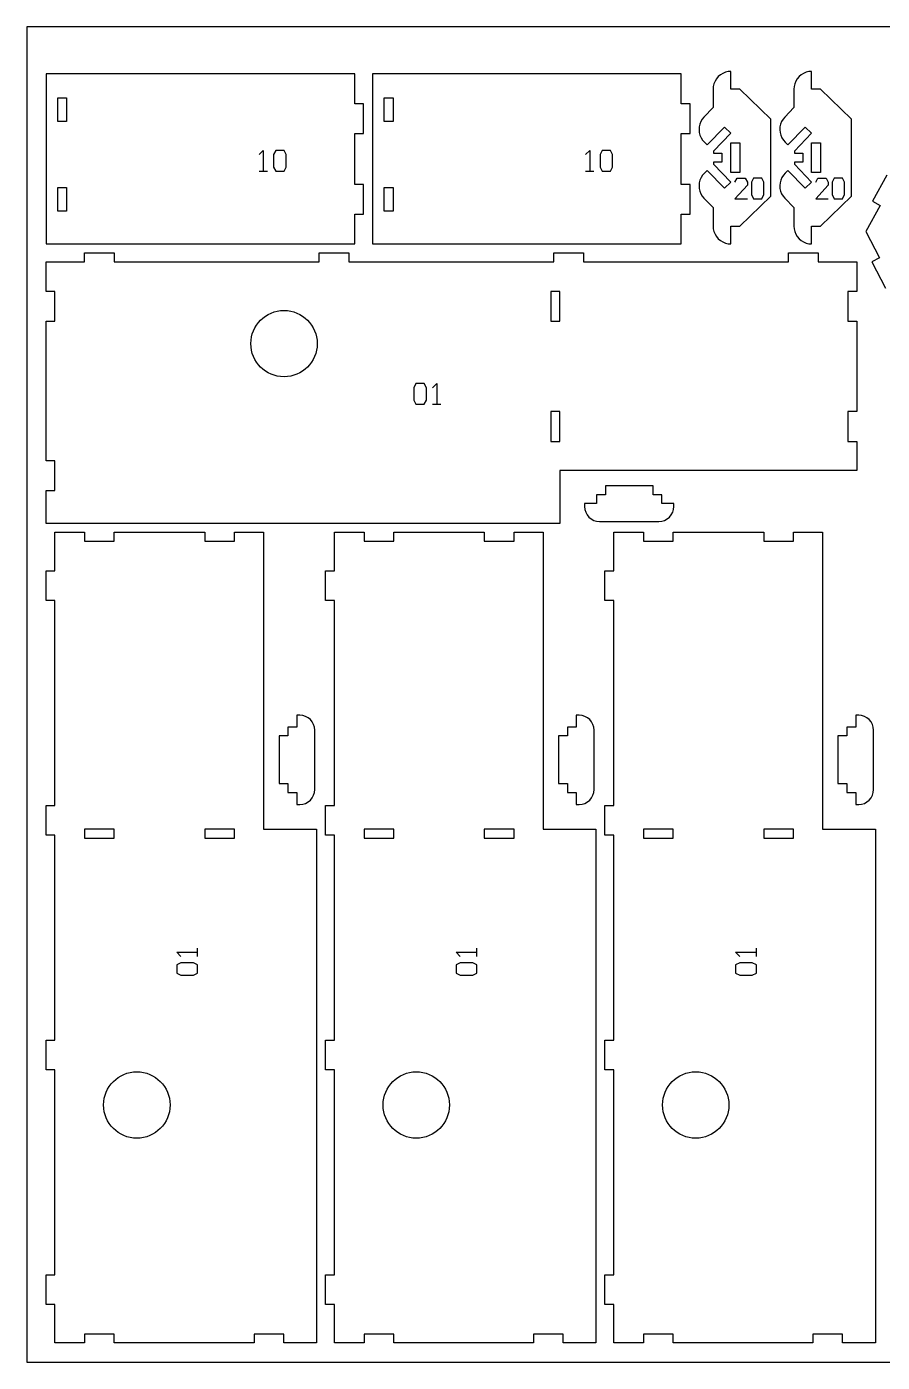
# Model space of a CAD drawing. Header units: millimetres. Extents: x 0 to 600, y 0 to 450.
# Drawn here: x 0 to 288.3, y 0 to 450 of the extents above; entities that cross this region are included whole.
import ezdxf

# ---------------------------------------------------------------- set-up
doc = ezdxf.new("R2010")
doc.units = ezdxf.units.MM
for name, color, linetype in [('CUT', 1, 'Continuous'), ('ENGRAVE', 5, 'Continuous'), ('SHEET', 8, 'Continuous')]:
    doc.layers.add(name, color=color, linetype=linetype)

msp = doc.modelspace()

# ---------------------------------------------------------------- linework, layer by layer
at = {"layer": 'CUT'}
for p, q in [((6.5, 434.07), (6.5, 376.82)), ((110.5, 434.07), (6.5, 434.07)), ((110.5, 424.07), (110.5, 434.07)), ((116.51, 434.07), (116.51, 376.82)), ((220.51, 434.07), (116.51, 434.07)), ((220.51, 424.07), (220.51, 434.07)), ((232.39, 432.47), (231.9, 431.67)), ((233, 433.19), (232.39, 432.47)), ((233.72, 433.8), (233, 433.19)), ((234.52, 434.29), (233.72, 433.8)), ((235.39, 434.65), (234.52, 434.29)), ((236.31, 434.94), (235.39, 434.65)), ((237.25, 434.94), (236.31, 434.94)), ((237.25, 428.94), (237.25, 434.94)), ((259.6, 432.47), (259.11, 431.67)), ((260.22, 433.19), (259.6, 432.47)), ((260.93, 433.8), (260.22, 433.19)), ((261.73, 434.29), (260.93, 433.8)), ((262.6, 434.65), (261.73, 434.29)), ((263.52, 434.94), (262.6, 434.65)), ((264.46, 434.94), (263.52, 434.94)), ((264.46, 428.94), (264.46, 434.94)), ((231.32, 429.88), (231.25, 428.94)), ((231.25, 428.94), (231.25, 422.73)), ((231.54, 430.8), (231.32, 429.88)), ((231.9, 431.67), (231.54, 430.8)), ((240.25, 428.94), (237.25, 428.94)), ((250.72, 418.83), (240.25, 428.94)), ((258.53, 429.88), (258.46, 428.94)), ((258.46, 428.94), (258.46, 422.73)), ((258.75, 430.8), (258.53, 429.88)), ((259.11, 431.67), (258.75, 430.8)), ((267.46, 428.94), (264.46, 428.94)), ((277.93, 418.83), (267.46, 428.94)), ((10.45, 418.07), (10.45, 426.07)), ((10.45, 426.07), (13.45, 426.07)), ((13.45, 426.07), (13.45, 418.07)), ((113.51, 424.07), (110.5, 424.07)), ((113.51, 414.07), (113.51, 424.07)), ((120.46, 418.07), (120.46, 426.07)), ((120.46, 426.07), (123.46, 426.07)), ((123.46, 426.07), (123.46, 418.07)), ((223.51, 424.07), (220.51, 424.07)), ((223.51, 414.07), (223.51, 424.07)), ((227.6, 418.84), (227.12, 418.03)), ((228.19, 419.57), (227.6, 418.84)), ((231.25, 422.73), (228.19, 419.57)), ((250.72, 392.94), (250.72, 418.83)), ((254.81, 418.84), (254.33, 418.03)), ((255.41, 419.57), (254.81, 418.84)), ((258.46, 422.73), (255.41, 419.57)), ((277.93, 392.94), (277.93, 418.83)), ((13.45, 418.07), (10.45, 418.07)), ((110.5, 396.83), (110.5, 414.07)), ((110.5, 414.07), (113.51, 414.07)), ((123.46, 418.07), (120.46, 418.07)), ((220.51, 396.83), (220.51, 414.07)), ((220.51, 414.07), (223.51, 414.07)), ((226.57, 416.24), (226.51, 415.3)), ((226.51, 415.3), (226.6, 414.36)), ((226.77, 417.16), (226.57, 416.24)), ((226.6, 414.36), (226.84, 413.45)), ((227.12, 418.03), (226.77, 417.16)), ((229.28, 410.18), (235.09, 416.2)), ((237.25, 414.11), (231.44, 408.1)), ((235.09, 416.2), (237.25, 414.11)), ((253.78, 416.24), (253.72, 415.3)), ((253.72, 415.3), (253.81, 414.36)), ((253.98, 417.16), (253.78, 416.24)), ((253.81, 414.36), (254.05, 413.45)), ((254.33, 418.03), (253.98, 417.16)), ((256.49, 410.18), (262.3, 416.2)), ((264.46, 414.11), (258.65, 408.1)), ((262.3, 416.2), (264.46, 414.11)), ((226.84, 413.45), (227.21, 412.58)), ((227.21, 412.58), (227.72, 411.79)), ((227.72, 411.79), (228.34, 411.09)), ((228.34, 411.09), (229.28, 410.18)), ((237.25, 400.88), (237.25, 410.88)), ((237.25, 410.88), (240.25, 410.88)), ((240.25, 410.88), (240.25, 400.88)), ((254.05, 413.45), (254.42, 412.58)), ((254.42, 412.58), (254.93, 411.79)), ((254.93, 411.79), (255.55, 411.09)), ((255.55, 411.09), (256.49, 410.18)), ((264.46, 400.88), (264.46, 410.88)), ((264.46, 410.88), (267.46, 410.88)), ((267.46, 410.88), (267.46, 400.88)), ((231.44, 408.1), (231.44, 407.38)), ((231.44, 407.38), (234.25, 407.38)), ((234.25, 407.38), (234.25, 404.38)), ((258.65, 408.1), (258.65, 407.38)), ((258.65, 407.38), (261.46, 407.38)), ((261.46, 407.38), (261.46, 404.38)), ((228.34, 400.68), (227.72, 399.98)), ((229.28, 401.58), (228.34, 400.68)), ((235.09, 395.57), (229.28, 401.58)), ((231.44, 404.38), (231.44, 403.67)), ((234.25, 404.38), (231.44, 404.38)), ((231.44, 403.67), (237.25, 397.65)), ((240.25, 400.88), (237.25, 400.88)), ((255.55, 400.68), (254.93, 399.98)), ((256.49, 401.58), (255.55, 400.68)), ((262.3, 395.57), (256.49, 401.58)), ((258.65, 404.38), (258.65, 403.67)), ((261.46, 404.38), (258.65, 404.38)), ((258.65, 403.67), (264.46, 397.65)), ((267.46, 400.88), (264.46, 400.88)), ((113.51, 396.83), (110.5, 396.83)), ((113.51, 386.82), (113.51, 396.83)), ((223.51, 396.83), (220.51, 396.83)), ((223.51, 386.82), (223.51, 396.83)), ((226.6, 397.41), (226.51, 396.47)), ((226.51, 396.47), (226.57, 395.53)), ((226.84, 398.32), (226.6, 397.41)), ((227.21, 399.18), (226.84, 398.32)), ((227.72, 399.98), (227.21, 399.18)), ((237.25, 397.65), (235.09, 395.57)), ((253.81, 397.41), (253.72, 396.47)), ((253.72, 396.47), (253.78, 395.53)), ((254.05, 398.32), (253.81, 397.41)), ((254.42, 399.18), (254.05, 398.32)), ((254.93, 399.98), (254.42, 399.18)), ((264.46, 397.65), (262.3, 395.57)), ((289.84, 399.94), (284.95, 391.22)), ((10.45, 387.82), (10.45, 395.83)), ((10.45, 395.83), (13.45, 395.83)), ((13.45, 395.83), (13.45, 387.82)), ((120.46, 387.82), (120.46, 395.83)), ((120.46, 395.83), (123.46, 395.83)), ((123.46, 395.83), (123.46, 387.82)), ((226.57, 395.53), (226.77, 394.61)), ((226.77, 394.61), (227.12, 393.73)), ((227.12, 393.73), (227.6, 392.92)), ((227.6, 392.92), (228.19, 392.19)), ((228.19, 392.19), (231.25, 389.04)), ((240.25, 382.82), (250.72, 392.94)), ((253.78, 395.53), (253.98, 394.61)), ((253.98, 394.61), (254.33, 393.73)), ((254.33, 393.73), (254.81, 392.92)), ((254.81, 392.92), (255.41, 392.19)), ((255.41, 392.19), (258.46, 389.04)), ((267.46, 382.82), (277.93, 392.94)), ((13.45, 387.82), (10.45, 387.82)), ((123.46, 387.82), (120.46, 387.82)), ((231.25, 389.04), (231.25, 382.82)), ((258.46, 389.04), (258.46, 382.82)), ((287.56, 389.75), (282.67, 381.03)), ((284.95, 391.22), (287.56, 389.75)), ((110.5, 376.82), (110.5, 386.82)), ((110.5, 386.82), (113.51, 386.82)), ((220.51, 376.82), (220.51, 386.82)), ((220.51, 386.82), (223.51, 386.82)), ((231.25, 382.82), (231.32, 381.88)), ((237.25, 376.82), (237.25, 382.82)), ((237.25, 382.82), (240.25, 382.82)), ((258.46, 382.82), (258.53, 381.88)), ((264.46, 376.82), (264.46, 382.82)), ((264.46, 382.82), (267.46, 382.82)), ((231.32, 381.88), (231.54, 380.97)), ((231.54, 380.97), (231.9, 380.1)), ((231.9, 380.1), (232.39, 379.3)), ((232.39, 379.3), (233, 378.58)), ((233, 378.58), (233.72, 377.97)), ((258.53, 381.88), (258.75, 380.97)), ((258.75, 380.97), (259.11, 380.1)), ((259.11, 380.1), (259.6, 379.3)), ((259.6, 379.3), (260.22, 378.58)), ((260.22, 378.58), (260.93, 377.97)), ((282.67, 381.03), (287.34, 372.18)), ((6.5, 376.82), (110.5, 376.82)), ((19.5, 370.82), (19.5, 373.82)), ((19.5, 373.82), (29.5, 373.82)), ((29.5, 373.82), (29.5, 370.82)), ((98.56, 370.82), (98.56, 373.82)), ((98.56, 373.82), (108.56, 373.82)), ((108.56, 373.82), (108.56, 370.82)), ((116.51, 376.82), (220.51, 376.82)), ((177.61, 370.82), (177.61, 373.82)), ((177.61, 373.82), (187.61, 373.82)), ((187.61, 373.82), (187.61, 370.82)), ((233.72, 377.97), (234.52, 377.48)), ((234.52, 377.48), (235.39, 377.12)), ((235.39, 377.12), (236.31, 376.9)), ((236.31, 376.9), (237.25, 376.9)), ((256.67, 370.82), (256.67, 373.82)), ((256.67, 373.82), (266.67, 373.82)), ((260.93, 377.97), (261.73, 377.48)), ((261.73, 377.48), (262.6, 377.12)), ((262.6, 377.12), (263.52, 376.9)), ((263.52, 376.9), (264.46, 376.9)), ((266.67, 373.82), (266.67, 370.82)), ((6.5, 360.82), (6.5, 370.82)), ((6.5, 370.82), (19.5, 370.82)), ((29.5, 370.82), (98.56, 370.82)), ((108.56, 370.82), (177.61, 370.82)), ((187.61, 370.82), (256.67, 370.82)), ((266.67, 370.82), (279.67, 370.82)), ((279.67, 370.82), (279.67, 360.82)), ((287.34, 372.18), (284.69, 370.78)), ((284.69, 370.78), (289.36, 361.94)), ((9.5, 360.82), (6.5, 360.82)), ((9.5, 350.82), (9.5, 360.82)), ((176.62, 360.82), (176.62, 350.82)), ((179.62, 360.82), (176.62, 360.82)), ((179.62, 350.82), (179.62, 360.82)), ((276.67, 360.82), (276.67, 350.82)), ((279.67, 360.82), (276.67, 360.82)), ((6.5, 303.75), (6.5, 350.82)), ((6.5, 350.82), (9.5, 350.82)), ((176.62, 350.82), (179.62, 350.82)), ((276.67, 350.82), (279.67, 350.82)), ((279.67, 350.82), (279.67, 320.3)), ((176.62, 320.3), (176.62, 310.3)), ((179.62, 320.3), (176.62, 320.3)), ((179.62, 310.3), (179.62, 320.3)), ((276.67, 320.3), (276.67, 310.3)), ((279.67, 320.3), (276.67, 320.3)), ((176.62, 310.3), (179.62, 310.3)), ((276.67, 310.3), (279.67, 310.3)), ((279.67, 310.3), (279.67, 300.5)), ((9.5, 303.75), (6.5, 303.75)), ((9.5, 293.75), (9.5, 303.75)), ((179.62, 300.5), (179.62, 282.67)), ((279.67, 300.5), (179.62, 300.5)), ((6.5, 282.67), (6.5, 293.75)), ((6.5, 293.75), (9.5, 293.75)), ((194.96, 295.3), (194.96, 292.3)), ((211.02, 295.3), (194.96, 295.3)), ((211.02, 292.3), (211.02, 295.3)), ((187.95, 289.3), (187.95, 288.3)), ((191.95, 289.3), (187.95, 289.3)), ((187.95, 288.3), (188.05, 287.32)), ((191.95, 292.3), (191.95, 289.3)), ((194.96, 292.3), (191.95, 292.3)), ((214.02, 292.3), (211.02, 292.3)), ((214.02, 289.3), (214.02, 292.3)), ((218.02, 289.3), (214.02, 289.3)), ((217.92, 287.32), (218.02, 288.3)), ((218.02, 288.3), (218.02, 289.3)), ((188.05, 287.32), (188.33, 286.39)), ((188.33, 286.39), (188.8, 285.52)), ((188.8, 285.52), (189.42, 284.76)), ((189.42, 284.76), (190.18, 284.14)), ((190.18, 284.14), (191.04, 283.68)), ((191.04, 283.68), (191.98, 283.39)), ((214, 283.39), (214.93, 283.68)), ((214.93, 283.68), (215.8, 284.14)), ((215.8, 284.14), (216.56, 284.76)), ((216.56, 284.76), (217.18, 285.52)), ((217.18, 285.52), (217.64, 286.39)), ((217.64, 286.39), (217.92, 287.32)), ((179.62, 282.67), (6.5, 282.67)), ((9.5, 279.67), (19.5, 279.67)), ((9.5, 266.67), (9.5, 279.67)), ((19.5, 279.67), (19.5, 276.67)), ((29.5, 279.67), (60.02, 279.67)), ((29.5, 276.67), (29.5, 279.67)), ((60.02, 279.67), (60.02, 276.67)), ((70.02, 279.67), (79.82, 279.67)), ((70.02, 276.67), (70.02, 279.67)), ((79.82, 279.67), (79.82, 179.62)), ((103.65, 279.67), (113.65, 279.67)), ((103.65, 266.67), (103.65, 279.67)), ((113.65, 279.67), (113.65, 276.67)), ((123.66, 279.67), (154.17, 279.67)), ((123.66, 276.67), (123.66, 279.67)), ((154.17, 279.67), (154.17, 276.67)), ((164.18, 279.67), (173.97, 279.67)), ((164.18, 276.67), (164.18, 279.67)), ((173.97, 279.67), (173.97, 179.62)), ((191.98, 283.39), (192.95, 283.3)), ((192.95, 283.3), (213.02, 283.3)), ((197.8, 279.67), (207.81, 279.67)), ((197.8, 266.67), (197.8, 279.67)), ((207.81, 279.67), (207.81, 276.67)), ((213.02, 283.3), (214, 283.39)), ((217.81, 279.67), (248.33, 279.67)), ((217.81, 276.67), (217.81, 279.67)), ((248.33, 279.67), (248.33, 276.67)), ((258.33, 279.67), (268.12, 279.67)), ((258.33, 276.67), (258.33, 279.67)), ((268.12, 279.67), (268.12, 179.62)), ((19.5, 276.67), (29.5, 276.67)), ((60.02, 276.67), (70.02, 276.67)), ((113.65, 276.67), (123.66, 276.67)), ((154.17, 276.67), (164.18, 276.67)), ((207.81, 276.67), (217.81, 276.67)), ((248.33, 276.67), (258.33, 276.67)), ((6.5, 266.67), (9.5, 266.67)), ((6.5, 256.67), (6.5, 266.67)), ((100.65, 266.67), (103.65, 266.67)), ((100.65, 256.67), (100.65, 266.67)), ((194.8, 266.67), (197.8, 266.67)), ((194.8, 256.67), (194.8, 266.67)), ((9.5, 256.67), (6.5, 256.67)), ((9.5, 187.61), (9.5, 256.67)), ((103.65, 256.67), (100.65, 256.67)), ((103.65, 187.61), (103.65, 256.67)), ((197.8, 256.67), (194.8, 256.67)), ((197.8, 187.61), (197.8, 256.67)), ((92.02, 218.02), (91.02, 218.02)), ((91.02, 218.02), (91.02, 214.02)), ((93, 217.92), (92.02, 218.02)), ((93.94, 217.64), (93, 217.92)), ((94.8, 217.18), (93.94, 217.64)), ((95.56, 216.56), (94.8, 217.18)), ((96.18, 215.8), (95.56, 216.56)), ((186.17, 218.02), (185.17, 218.02)), ((185.17, 218.02), (185.17, 214.02)), ((187.15, 217.92), (186.17, 218.02)), ((188.09, 217.64), (187.15, 217.92)), ((188.95, 217.18), (188.09, 217.64)), ((189.71, 216.56), (188.95, 217.18)), ((190.33, 215.8), (189.71, 216.56)), ((280.33, 218.02), (279.33, 218.02)), ((279.33, 218.02), (279.33, 214.02)), ((281.3, 217.92), (280.33, 218.02)), ((282.24, 217.64), (281.3, 217.92)), ((283.1, 217.18), (282.24, 217.64)), ((283.86, 216.56), (283.1, 217.18)), ((284.48, 215.8), (283.86, 216.56)), ((91.02, 214.02), (88.02, 214.02)), ((88.02, 214.02), (88.02, 211.02)), ((96.64, 214.93), (96.18, 215.8)), ((96.93, 214), (96.64, 214.93)), ((97.02, 213.02), (96.93, 214)), ((97.02, 192.95), (97.02, 213.02)), ((185.17, 214.02), (182.17, 214.02)), ((182.17, 214.02), (182.17, 211.02)), ((190.79, 214.93), (190.33, 215.8)), ((191.08, 214), (190.79, 214.93)), ((191.18, 213.02), (191.08, 214)), ((191.18, 192.95), (191.18, 213.02)), ((279.33, 214.02), (276.33, 214.02)), ((276.33, 214.02), (276.33, 211.02)), ((284.95, 214.93), (284.48, 215.8)), ((285.23, 214), (284.95, 214.93)), ((285.33, 213.02), (285.23, 214)), ((285.33, 192.95), (285.33, 213.02)), ((88.02, 211.02), (85.02, 211.02)), ((85.02, 211.02), (85.02, 194.96)), ((182.17, 211.02), (179.17, 211.02)), ((179.17, 211.02), (179.17, 194.96)), ((276.33, 211.02), (273.32, 211.02)), ((273.32, 211.02), (273.32, 194.96)), ((85.02, 194.96), (88.02, 194.96)), ((88.02, 194.96), (88.02, 191.95)), ((179.17, 194.96), (182.17, 194.96)), ((182.17, 194.96), (182.17, 191.95)), ((273.32, 194.96), (276.33, 194.96)), ((276.33, 194.96), (276.33, 191.95)), ((88.02, 191.95), (91.02, 191.95)), ((91.02, 191.95), (91.02, 187.95)), ((94.8, 188.8), (95.56, 189.42)), ((95.56, 189.42), (96.18, 190.18)), ((96.18, 190.18), (96.64, 191.04)), ((96.64, 191.04), (96.93, 191.98)), ((96.93, 191.98), (97.02, 192.95)), ((182.17, 191.95), (185.17, 191.95)), ((185.17, 191.95), (185.17, 187.95)), ((188.95, 188.8), (189.71, 189.42)), ((189.71, 189.42), (190.33, 190.18)), ((190.33, 190.18), (190.79, 191.04)), ((190.79, 191.04), (191.08, 191.98)), ((191.08, 191.98), (191.18, 192.95)), ((276.33, 191.95), (279.33, 191.95)), ((279.33, 191.95), (279.33, 187.95)), ((283.1, 188.8), (283.86, 189.42)), ((283.86, 189.42), (284.48, 190.18)), ((284.48, 190.18), (284.95, 191.04)), ((284.95, 191.04), (285.23, 191.98)), ((285.23, 191.98), (285.33, 192.95)), ((6.5, 187.61), (9.5, 187.61)), ((6.5, 177.61), (6.5, 187.61)), ((91.02, 187.95), (92.02, 187.95)), ((92.02, 187.95), (93, 188.05)), ((93, 188.05), (93.94, 188.33)), ((93.94, 188.33), (94.8, 188.8)), ((100.65, 187.61), (103.65, 187.61)), ((100.65, 177.61), (100.65, 187.61)), ((185.17, 187.95), (186.17, 187.95)), ((186.17, 187.95), (187.15, 188.05)), ((187.15, 188.05), (188.09, 188.33)), ((188.09, 188.33), (188.95, 188.8)), ((194.8, 187.61), (197.8, 187.61)), ((194.8, 177.61), (194.8, 187.61)), ((279.33, 187.95), (280.33, 187.95)), ((280.33, 187.95), (281.3, 188.05)), ((281.3, 188.05), (282.24, 188.33)), ((282.24, 188.33), (283.1, 188.8)), ((9.5, 177.61), (6.5, 177.61)), ((9.5, 108.56), (9.5, 177.61)), ((29.5, 179.62), (19.5, 179.62)), ((19.5, 179.62), (19.5, 176.62)), ((19.5, 176.62), (29.5, 176.62)), ((29.5, 176.62), (29.5, 179.62)), ((70.02, 179.62), (60.02, 179.62)), ((60.02, 179.62), (60.02, 176.62)), ((60.02, 176.62), (70.02, 176.62)), ((70.02, 176.62), (70.02, 179.62)), ((79.82, 179.62), (97.65, 179.62)), ((97.65, 179.62), (97.65, 6.5)), ((103.65, 177.61), (100.65, 177.61)), ((103.65, 108.56), (103.65, 177.61)), ((123.66, 179.62), (113.65, 179.62)), ((113.65, 179.62), (113.65, 176.62)), ((113.65, 176.62), (123.66, 176.62)), ((123.66, 176.62), (123.66, 179.62)), ((164.18, 179.62), (154.17, 179.62)), ((154.17, 179.62), (154.17, 176.62)), ((154.17, 176.62), (164.18, 176.62)), ((164.18, 176.62), (164.18, 179.62)), ((173.97, 179.62), (191.8, 179.62)), ((191.8, 179.62), (191.8, 6.5)), ((197.8, 177.61), (194.8, 177.61)), ((197.8, 108.56), (197.8, 177.61)), ((217.81, 179.62), (207.81, 179.62)), ((207.81, 179.62), (207.81, 176.62)), ((207.81, 176.62), (217.81, 176.62)), ((217.81, 176.62), (217.81, 179.62)), ((258.33, 179.62), (248.33, 179.62)), ((248.33, 179.62), (248.33, 176.62)), ((248.33, 176.62), (258.33, 176.62)), ((258.33, 176.62), (258.33, 179.62)), ((268.12, 179.62), (285.95, 179.62)), ((285.95, 179.62), (285.95, 6.5)), ((6.5, 108.56), (9.5, 108.56)), ((6.5, 98.56), (6.5, 108.56)), ((100.65, 108.56), (103.65, 108.56)), ((100.65, 98.56), (100.65, 108.56)), ((194.8, 108.56), (197.8, 108.56)), ((194.8, 98.56), (194.8, 108.56)), ((9.5, 98.56), (6.5, 98.56)), ((9.5, 29.5), (9.5, 98.56)), ((103.65, 98.56), (100.65, 98.56)), ((103.65, 29.5), (103.65, 98.56)), ((197.8, 98.56), (194.8, 98.56)), ((197.8, 29.5), (197.8, 98.56)), ((6.5, 29.5), (9.5, 29.5)), ((6.5, 19.5), (6.5, 29.5)), ((100.65, 29.5), (103.65, 29.5)), ((100.65, 19.5), (100.65, 29.5)), ((194.8, 29.5), (197.8, 29.5)), ((194.8, 19.5), (194.8, 29.5)), ((9.5, 19.5), (6.5, 19.5)), ((9.5, 6.5), (9.5, 19.5)), ((103.65, 19.5), (100.65, 19.5)), ((103.65, 6.5), (103.65, 19.5)), ((197.8, 19.5), (194.8, 19.5)), ((197.8, 6.5), (197.8, 19.5)), ((29.5, 9.5), (19.5, 9.5)), ((19.5, 9.5), (19.5, 6.5)), ((29.5, 6.5), (29.5, 9.5)), ((86.58, 9.5), (76.58, 9.5)), ((76.58, 9.5), (76.58, 6.5)), ((86.58, 6.5), (86.58, 9.5)), ((123.66, 9.5), (113.65, 9.5)), ((113.65, 9.5), (113.65, 6.5)), ((123.66, 6.5), (123.66, 9.5)), ((180.73, 9.5), (170.73, 9.5)), ((170.73, 9.5), (170.73, 6.5)), ((180.73, 6.5), (180.73, 9.5)), ((217.81, 9.5), (207.81, 9.5)), ((207.81, 9.5), (207.81, 6.5)), ((217.81, 6.5), (217.81, 9.5)), ((274.88, 9.5), (264.88, 9.5)), ((264.88, 9.5), (264.88, 6.5)), ((274.88, 6.5), (274.88, 9.5)), ((19.5, 6.5), (9.5, 6.5)), ((76.58, 6.5), (29.5, 6.5)), ((97.65, 6.5), (86.58, 6.5)), ((113.65, 6.5), (103.65, 6.5)), ((170.73, 6.5), (123.66, 6.5)), ((191.8, 6.5), (180.73, 6.5)), ((207.81, 6.5), (197.8, 6.5)), ((264.88, 6.5), (217.81, 6.5)), ((285.95, 6.5), (274.88, 6.5))]:
    msp.add_line(p, q, dxfattribs=at)
for centre in [(86.69, 343.22), (37.1, 86.69), (131.25, 86.69), (225.4, 86.69)]:
    msp.add_circle(centre, 11.18, dxfattribs=at)
at = {"layer": 'ENGRAVE'}
for p, q in [((78.3, 406.92), (79.7, 408.32)), ((79.7, 408.32), (79.7, 401.32)), ((83.9, 408.32), (83.2, 406.92)), ((83.2, 406.92), (83.2, 402.72)), ((86.7, 408.32), (83.9, 408.32)), ((87.4, 406.92), (86.7, 408.32)), ((87.4, 402.72), (87.4, 406.92)), ((188.31, 406.92), (189.71, 408.32)), ((189.71, 408.32), (189.71, 401.32)), ((193.91, 408.32), (193.21, 406.92)), ((193.21, 406.92), (193.21, 402.72)), ((196.71, 408.32), (193.91, 408.32)), ((197.41, 406.92), (196.71, 408.32)), ((197.41, 402.72), (197.41, 406.92)), ((78.3, 401.32), (81.1, 401.32)), ((83.2, 402.72), (83.9, 401.32)), ((83.9, 401.32), (86.7, 401.32)), ((86.7, 401.32), (87.4, 402.72)), ((188.31, 401.32), (191.11, 401.32)), ((193.21, 402.72), (193.91, 401.32)), ((193.91, 401.32), (196.71, 401.32)), ((196.71, 401.32), (197.41, 402.72)), ((238.63, 397.6), (239.33, 398.99)), ((242.8, 396.63), (238.63, 392.05)), ((239.33, 398.99), (242.11, 398.99)), ((242.11, 398.99), (242.8, 397.6)), ((242.8, 397.6), (242.8, 396.63)), ((244.88, 398.99), (244.19, 397.6)), ((244.19, 397.6), (244.19, 393.44)), ((247.66, 398.99), (244.88, 398.99)), ((248.36, 397.6), (247.66, 398.99)), ((248.36, 393.44), (248.36, 397.6)), ((265.85, 397.6), (266.54, 398.99)), ((270.01, 396.63), (265.85, 392.05)), ((266.54, 398.99), (269.32, 398.99)), ((269.32, 398.99), (270.01, 397.6)), ((270.01, 397.6), (270.01, 396.63)), ((272.1, 398.99), (271.4, 397.6)), ((271.4, 397.6), (271.4, 393.44)), ((274.87, 398.99), (272.1, 398.99)), ((275.57, 397.6), (274.87, 398.99)), ((275.57, 393.44), (275.57, 397.6)), ((238.63, 392.05), (242.8, 392.05)), ((244.19, 393.44), (244.88, 392.05)), ((244.88, 392.05), (247.66, 392.05)), ((247.66, 392.05), (248.36, 393.44)), ((265.85, 392.05), (270.01, 392.05)), ((271.4, 393.44), (272.1, 392.05)), ((272.1, 392.05), (274.87, 392.05)), ((274.87, 392.05), (275.57, 393.44)), ((131.14, 329.78), (130.44, 328.38)), ((133.94, 329.78), (131.14, 329.78)), ((134.64, 328.38), (133.94, 329.78)), ((136.74, 328.38), (138.14, 329.78)), ((138.14, 329.78), (138.14, 322.78)), ((130.44, 328.38), (130.44, 324.18)), ((130.44, 324.18), (131.14, 322.78)), ((133.94, 322.78), (134.64, 324.18)), ((134.64, 324.18), (134.64, 328.38)), ((131.14, 322.78), (133.94, 322.78)), ((136.74, 322.78), (139.54, 322.78)), ((57.54, 136.74), (57.54, 139.54)), ((151.69, 136.74), (151.69, 139.54)), ((245.84, 136.74), (245.84, 139.54)), ((51.94, 136.74), (50.54, 138.14)), ((50.54, 138.14), (57.54, 138.14)), ((146.09, 136.74), (144.69, 138.14)), ((144.69, 138.14), (151.69, 138.14)), ((240.24, 136.74), (238.84, 138.14)), ((238.84, 138.14), (245.84, 138.14)), ((51.94, 134.64), (50.54, 133.94)), ((50.54, 133.94), (50.54, 131.14)), ((50.54, 131.14), (51.94, 130.44)), ((56.14, 134.64), (51.94, 134.64)), ((57.54, 133.94), (56.14, 134.64)), ((56.14, 130.44), (57.54, 131.14)), ((57.54, 131.14), (57.54, 133.94)), ((146.09, 134.64), (144.69, 133.94)), ((144.69, 133.94), (144.69, 131.14)), ((144.69, 131.14), (146.09, 130.44)), ((150.29, 134.64), (146.09, 134.64)), ((151.69, 133.94), (150.29, 134.64)), ((150.29, 130.44), (151.69, 131.14)), ((151.69, 131.14), (151.69, 133.94)), ((240.24, 134.64), (238.84, 133.94)), ((238.84, 133.94), (238.84, 131.14)), ((238.84, 131.14), (240.24, 130.44)), ((244.44, 134.64), (240.24, 134.64)), ((245.84, 133.94), (244.44, 134.64)), ((244.44, 130.44), (245.84, 131.14)), ((245.84, 131.14), (245.84, 133.94)), ((51.94, 130.44), (56.14, 130.44)), ((146.09, 130.44), (150.29, 130.44)), ((240.24, 130.44), (244.44, 130.44))]:
    msp.add_line(p, q, dxfattribs=at)
at = {"layer": 'SHEET'}
for p, q in [((600, 450), (0, 450)), ((0, 450), (0, 0)), ((0, 0), (600, 0))]:
    msp.add_line(p, q, dxfattribs=at)

doc.saveas('drawing.dxf')
